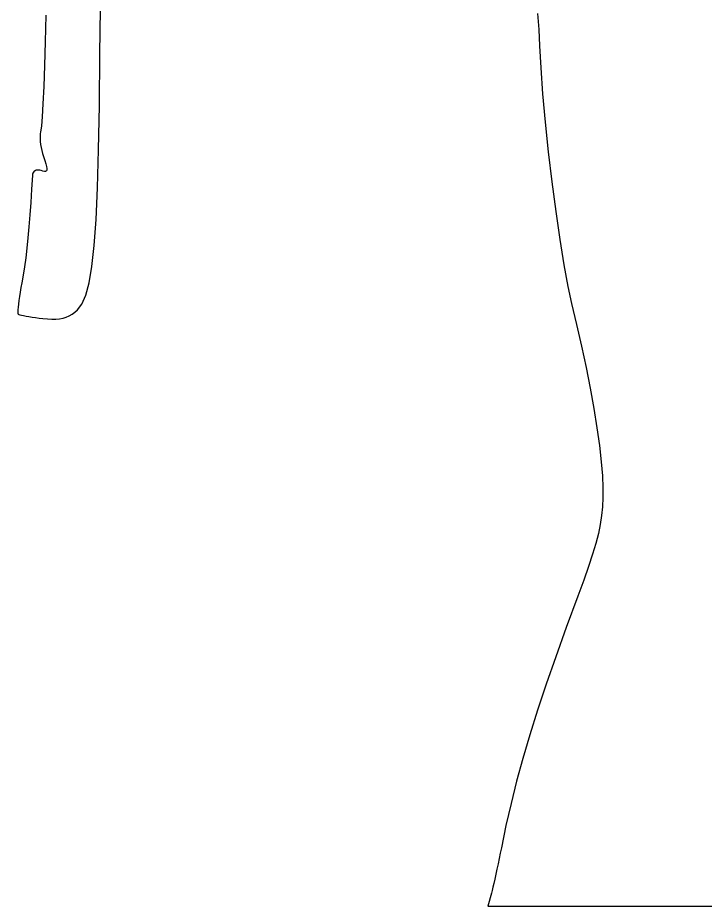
# Model space of a CAD drawing. Header units: millimetres. Extents: x 0 to 1242, y -2208 to 0.
# Drawn here: x 160.4 to 277.9, y -2208 to -2056.2 of the extents above; entities that cross this region are included whole.
import ezdxf

# ---------------------------------------------------------------- set-up
doc = ezdxf.new("R2010")
doc.units = ezdxf.units.MM
doc.layers.get('0').update_dxf_attribs({"linetype": 'CONTINUOUS'})

msp = doc.modelspace()

# ---------------------------------------------------------------- linework, layer by layer
for p, q in [((174.516017, -2058.51783), (174.568936, -2054.78264)), ((165.228109, -2055.757782), (165.110168, -2060.297024)), ((249.226584, -2055.460608), (249.455638, -2058.223446)), ((249.455638, -2058.223446), (249.59, -2061)), ((174.477, -2062.423), (174.516017, -2058.51783)), ((165.110168, -2060.297024), (164.988375, -2064.38125)), ((249.59, -2061), (249.775177, -2064.793571)), ((174.382986, -2071.221472), (174.477, -2062.423)), ((164.988375, -2064.38125), (164.865112, -2067.936456)), ((249.775177, -2064.793571), (250.098336, -2069.193568)), ((164.865112, -2067.936456), (164.742761, -2070.888638)), ((250.098336, -2069.193568), (250.537619, -2074.023117)), ((164.742761, -2070.888638), (164.623704, -2073.163792)), ((174.245208, -2078.801776), (174.382986, -2071.221472)), ((164.623704, -2073.163792), (164.510323, -2074.687914)), ((164.510323, -2074.687914), (164.405, -2075.387)), ((250.537619, -2074.023117), (251.071168, -2079.105344)), ((164.265704, -2076.038976), (164.241011, -2076.446354)), ((164.320073, -2075.682682), (164.265704, -2076.038976)), ((164.405, -2075.387), (164.320073, -2075.682682)), ((164.241011, -2076.446354), (164.245112, -2076.895288)), ((164.245112, -2076.895288), (164.277125, -2077.37625)), ((164.277125, -2077.37625), (164.336168, -2077.879712)), ((164.336168, -2077.879712), (164.421359, -2078.396146)), ((164.421359, -2078.396146), (164.531816, -2078.916024)), ((164.531816, -2078.916024), (164.666657, -2079.429818)), ((164.666657, -2079.429818), (164.825, -2079.928)), ((174.055962, -2085.251644), (174.245208, -2078.801776)), ((251.071168, -2079.105344), (251.677125, -2084.263375)), ((164.825, -2079.928), (165.051105, -2080.597036)), ((165.051105, -2080.597036), (165.22108, -2081.153008)), ((163.24656, -2082.445384), (163.12199, -2082.578727)), ((163.39675, -2082.342125), (163.24656, -2082.445384)), ((163.56956, -2082.270576), (163.39675, -2082.342125)), ((163.76199, -2082.232363), (163.56956, -2082.270576)), ((163.97104, -2082.229112), (163.76199, -2082.232363)), ((164.19371, -2082.262449), (163.97104, -2082.229112)), ((164.427, -2082.334), (164.19371, -2082.262449)), ((164.746025, -2082.441484), (164.427, -2082.334)), ((165.00004, -2082.489472), (164.746025, -2082.441484)), ((165.190155, -2082.471268), (165.00004, -2082.489472)), ((165.31748, -2082.380176), (165.190155, -2082.471268)), ((165.22108, -2081.153008), (165.333815, -2081.602612)), ((165.383125, -2082.2095), (165.31748, -2082.380176)), ((165.333815, -2081.602612), (165.3882, -2081.952544)), ((165.3882, -2081.952544), (165.383125, -2082.2095)), ((162.932, -2083.143), (162.804348, -2085.511733)), ((162.96171, -2082.929161), (162.932, -2083.143)), ((163.02604, -2082.740528), (162.96171, -2082.929161)), ((163.12199, -2082.578727), (163.02604, -2082.740528)), ((162.804348, -2085.511733), (162.664984, -2087.761624)), ((173.807544, -2090.658808), (174.055962, -2085.251644)), ((251.677125, -2084.263375), (252.333632, -2089.320336)), ((162.664984, -2087.761624), (162.513896, -2089.892811)), ((162.513896, -2089.892811), (162.351072, -2091.905432)), ((252.333632, -2089.320336), (253.018831, -2094.099353)), ((173.49225, -2095.111), (173.807544, -2090.658808)), ((162.351072, -2091.905432), (162.1765, -2093.799625)), ((162.1765, -2093.799625), (161.990168, -2095.575528)), ((253.018831, -2094.099353), (253.710864, -2098.423552)), ((161.990168, -2095.575528), (161.792064, -2097.233279)), ((173.102376, -2098.695952), (173.49225, -2095.111)), ((161.792064, -2097.233279), (161.582176, -2098.773016)), ((161.582176, -2098.773016), (161.360492, -2100.194877)), ((172.630218, -2101.501396), (173.102376, -2098.695952)), ((253.710864, -2098.423552), (254.387873, -2102.116059)), ((161.360492, -2100.194877), (161.127, -2101.499)), ((161.127, -2101.499), (160.975812, -2102.311518)), ((172.068072, -2103.615064), (172.630218, -2101.501396)), ((254.387873, -2102.116059), (255.028, -2105)), ((160.840536, -2103.091624), (160.722504, -2103.828146)), ((160.975812, -2102.311518), (160.840536, -2103.091624)), ((171.408234, -2105.124688), (172.068072, -2103.615064)), ((160.5435, -2105.12575), (160.485192, -2105.664488)), ((160.623048, -2104.509912), (160.5435, -2105.12575)), ((160.722504, -2103.828146), (160.623048, -2104.509912)), ((170.643, -2106.118), (171.408234, -2105.124688)), ((255.028, -2105), (255.915189, -2108.626415)), ((160.449456, -2106.114954), (160.437624, -2106.465976)), ((160.437624, -2106.465976), (160.451028, -2106.706382)), ((160.485192, -2105.664488), (160.449456, -2106.114954)), ((160.451028, -2106.706382), (160.491, -2106.825)), ((169.71204, -2106.852704), (170.181375, -2106.515838)), ((170.181375, -2106.515838), (170.643, -2106.118)), ((160.491, -2106.825), (160.59489, -2106.88347)), ((160.59489, -2106.88347), (160.79268, -2106.9504)), ((160.79268, -2106.9504), (161.07555, -2107.02417)), ((161.07555, -2107.02417), (161.43468, -2107.10316)), ((161.43468, -2107.10316), (161.86125, -2107.18575)), ((161.86125, -2107.18575), (162.34644, -2107.27032)), ((162.34644, -2107.27032), (162.88143, -2107.35525)), ((162.88143, -2107.35525), (163.4574, -2107.43892)), ((163.4574, -2107.43892), (164.06553, -2107.51971)), ((164.06553, -2107.51971), (164.697, -2107.596)), ((164.697, -2107.596), (165.522855, -2107.673902)), ((165.522855, -2107.673902), (166.27548, -2107.707056)), ((166.27548, -2107.707056), (166.963065, -2107.693434)), ((166.963065, -2107.693434), (167.5938, -2107.631008)), ((167.5938, -2107.631008), (168.175875, -2107.51775)), ((168.175875, -2107.51775), (168.71748, -2107.351632)), ((168.71748, -2107.351632), (169.226805, -2107.130626)), ((169.226805, -2107.130626), (169.71204, -2106.852704)), ((255.915189, -2108.626415), (256.749032, -2112.29072)), ((256.749032, -2112.29072), (257.520343, -2115.939005)), ((257.520343, -2115.939005), (258.219936, -2119.51736)), ((258.219936, -2119.51736), (258.838625, -2122.971875)), ((258.838625, -2122.971875), (259.367224, -2126.24864)), ((259.367224, -2126.24864), (259.796547, -2129.293745)), ((259.796547, -2129.293745), (260.117408, -2132.05328)), ((260.117408, -2132.05328), (260.320621, -2134.473335)), ((260.320621, -2134.473335), (260.397, -2136.5)), ((260.397, -2136.5), (260.382624, -2138.18305)), ((260.382624, -2138.18305), (260.311512, -2139.7512)), ((260.311512, -2139.7512), (260.170488, -2141.26145)), ((260.170488, -2141.26145), (259.946376, -2142.7708)), ((259.946376, -2142.7708), (259.626, -2144.33625)), ((259.626, -2144.33625), (259.196184, -2146.0148)), ((259.196184, -2146.0148), (258.643752, -2147.86345)), ((258.643752, -2147.86345), (257.955528, -2149.9392)), ((257.955528, -2149.9392), (257.118336, -2152.29905)), ((257.118336, -2152.29905), (256.119, -2155)), ((256.119, -2155), (254.130585, -2160.367076)), ((254.130585, -2160.367076), (252.32988, -2165.377728)), ((252.32988, -2165.377728), (250.703295, -2170.076692)), ((250.703295, -2170.076692), (249.23724, -2174.508704)), ((249.23724, -2174.508704), (247.918125, -2178.7185)), ((247.918125, -2178.7185), (246.73236, -2182.750816)), ((246.73236, -2182.750816), (245.666355, -2186.650388)), ((245.666355, -2186.650388), (244.70652, -2190.461952)), ((244.70652, -2190.461952), (243.839265, -2194.230244)), ((243.839265, -2194.230244), (243.051, -2198)), ((242.866223, -2198.918649), (242.675464, -2199.848752)), ((243.051, -2198), (242.866223, -2198.918649)), ((242.482281, -2200.774043), (242.290232, -2201.678256)), ((242.675464, -2199.848752), (242.482281, -2200.774043)), ((242.290232, -2201.678256), (242.102875, -2202.545125)), ((241.923768, -2203.358384), (241.756469, -2204.101767)), ((242.102875, -2202.545125), (241.923768, -2203.358384)), ((241.471527, -2205.313841), (241.361, -2205.75)), ((241.604536, -2204.759008), (241.471527, -2205.313841)), ((241.756469, -2204.101767), (241.604536, -2204.759008)), ((241.361, -2205.75), (240.767, -2208)), ((240.767, -2208), (286.21, -2208))]:
    msp.add_line(p, q)

doc.saveas('drawing.dxf')
